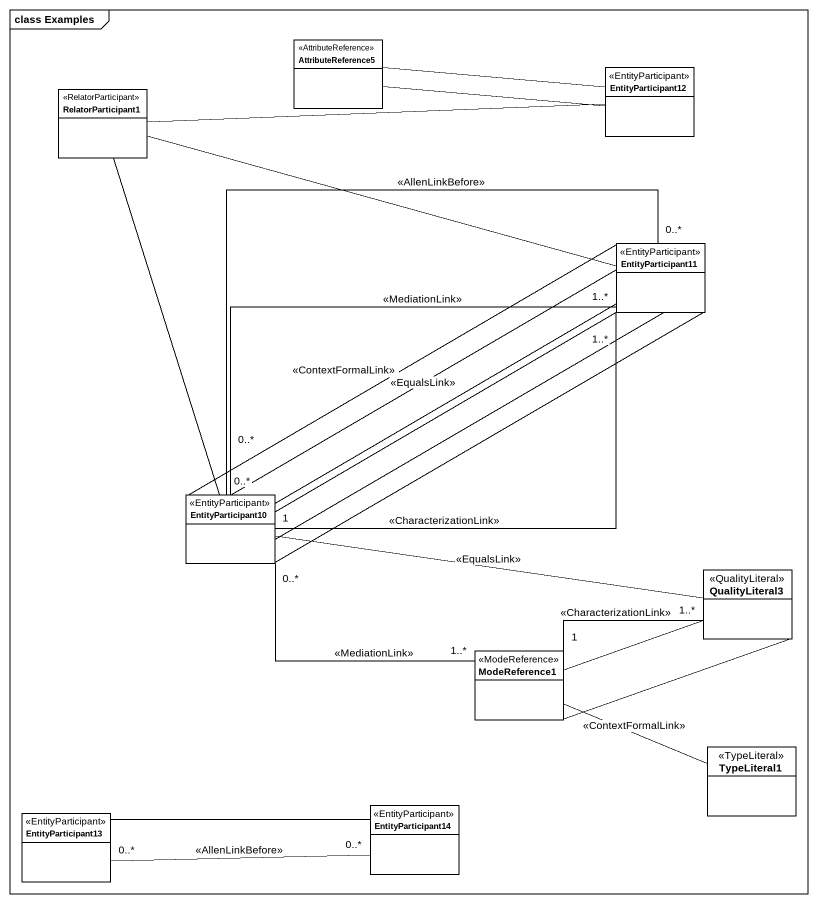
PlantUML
@startuml
mainframe class Examples
hide circle
hide empty members
class AttributeReference5 <<AttributeReference>>
class EntityParticipant12 <<EntityParticipant>>
class RelatorParticipant1 <<RelatorParticipant>>
class EntityParticipant11 <<EntityParticipant>>
class EntityParticipant10 <<EntityParticipant>>
class QualityLiteral3 <<QualityLiteral>>
class ModeReference1 <<ModeReference>>
class TypeLiteral1 <<TypeLiteral>>
class EntityParticipant13 <<EntityParticipant>>
class EntityParticipant14 <<EntityParticipant>>
AttributeReference5 -right- EntityParticipant12
AttributeReference5 -right- EntityParticipant12
RelatorParticipant1 -right- EntityParticipant12
RelatorParticipant1 -right- EntityParticipant11
EntityParticipant10 -up- RelatorParticipant1
EntityParticipant10 "1" -right- "1..*" EntityParticipant11 : <<CharacterizationLink>>
EntityParticipant10 -right- EntityParticipant11 : <<ContextFormalLink>>
EntityParticipant10 "0..*" -right- "1..*" EntityParticipant11 : <<MediationLink>>
EntityParticipant10 -right- EntityParticipant11 : <<EqualsLink>>
EntityParticipant10 -right- EntityParticipant11
EntityParticipant10 -right- EntityParticipant11
EntityParticipant10 -right- EntityParticipant11
EntityParticipant10 "0..*" -right- "0..*" EntityParticipant11 : <<AllenLinkBefore>>
EntityParticipant10 -right- EntityParticipant11
EntityParticipant10 -right- QualityLiteral3 : <<EqualsLink>>
EntityParticipant10 "0..*" -right- "1..*" ModeReference1 : <<MediationLink>>
ModeReference1 -right- QualityLiteral3
ModeReference1 "1" -right- "1..*" QualityLiteral3 : <<CharacterizationLink>>
ModeReference1 -right- QualityLiteral3
ModeReference1 -right- TypeLiteral1 : <<ContextFormalLink>>
EntityParticipant13 "0..*" -right- "0..*" EntityParticipant14 : <<AllenLinkBefore>>
EntityParticipant13 -right- EntityParticipant14
@enduml
